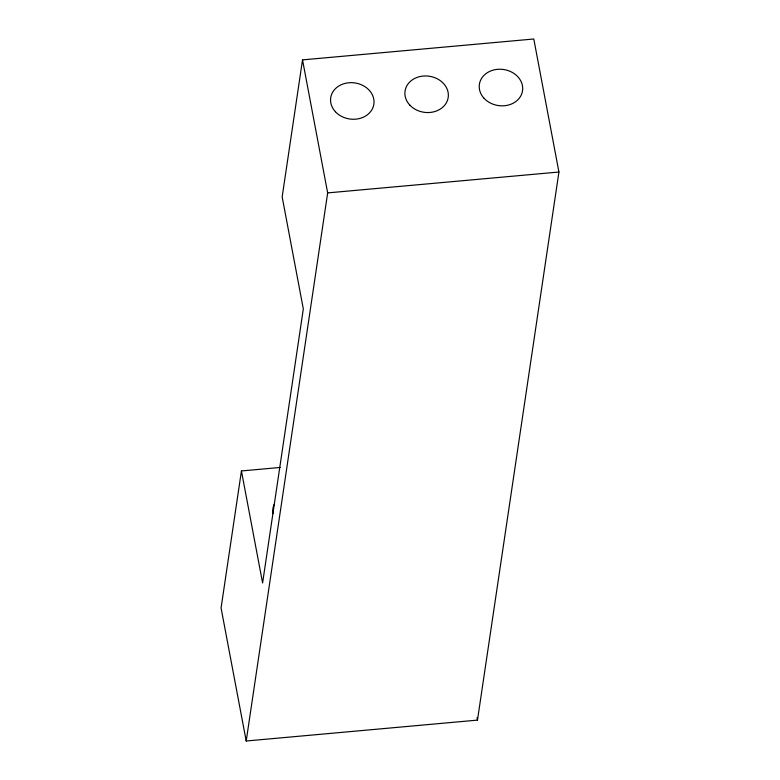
<?xml version="1.0" encoding="UTF-8"?>
<svg xmlns="http://www.w3.org/2000/svg" width="780" height="780" viewBox="0 0 780 780"><rect width="100%" height="100%" fill="white"/><g stroke="black" fill="none" stroke-linecap="round" stroke-linejoin="round"><path stroke-width="1.17" d="M241.439 470.954L221.072 607.981L246.207 741L477.477 720.115L558.928 172.019L533.793 39L302.523 59.885L282.165 196.911L303.322 308.929L262.597 582.972L241.439 470.954L280.186 467.454M246.207 741L327.659 192.904L302.523 59.885M327.659 192.904L558.928 172.019M477.029 717.736L477.477 720.115M273.029 513.679A21.82 18.223 8.5 0 1 274.19 504.309M335.41 111.745A21.82 18.223 8.5 0 0 372.606 108.381A21.82 18.223 8.5 0 0 348.845 82.758A21.82 18.223 8.5 0 0 335.41 111.745M409.744 105.027A21.82 18.223 8.5 0 0 446.94 101.673A21.82 18.223 8.5 0 0 423.189 76.05A21.82 18.223 8.5 0 0 409.744 105.027M484.087 98.319A21.82 18.223 8.5 0 0 521.284 94.955A21.82 18.223 8.5 0 0 497.523 69.332A21.82 18.223 8.5 0 0 484.087 98.319"/></g></svg>
